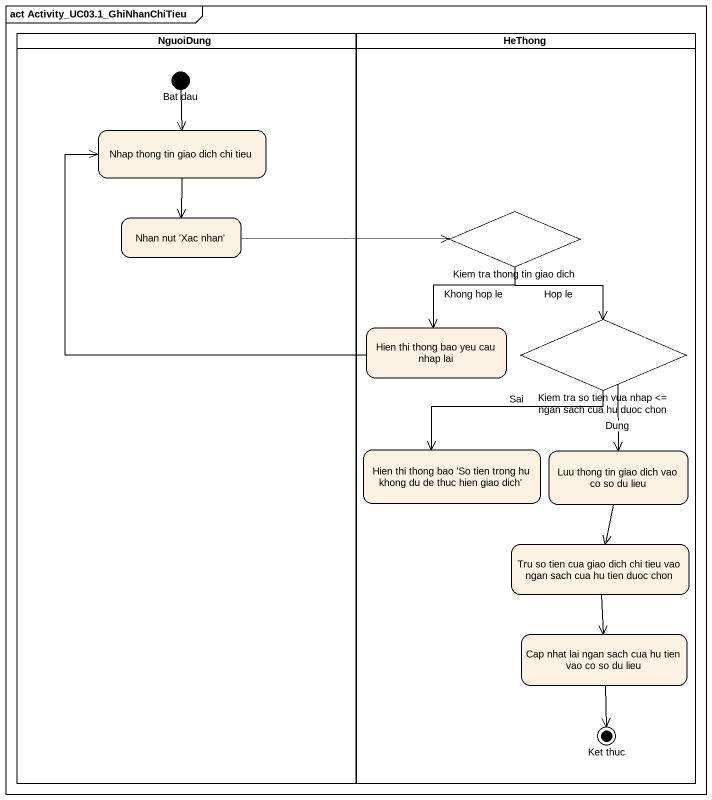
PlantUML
@startuml
mainframe act Activity_UC03.1_GhiNhanChiTieu
hide empty description
state NguoiDung <<partition>> {
  state "Bat dau" as Bat_dau <<start>>
  state "Nhap thong tin giao dich chi tieu" as Nhap_thong_tin_giao_dich
  state "Nhan nut 'Xac nhan'" as Nhan_nut_Xac_nhan
}
state HeThong <<partition>> {
  state "Kiem tra thong tin giao dich" as Kiem_tra_thong_tin_giao_dich <<choice>>
  state "Hien thi thong bao yeu cau nhap lai" as Hien_thi_thong_bao_yeu_cau
  state "Kiem tra so tien vua nhap <= ngan sach cua hu duoc chon" as Kiem_tra_so_tien_vua_nhap <<choice>>
  state "Hien thi thong bao 'So tien trong hu khong du de thuc hien giao dich'" as Hien_thi_thong_bao_So_tien
  state "Luu thong tin giao dich vao co so du lieu" as Luu_thong_tin_giao_dich_vao
  state "Tru so tien cua giao dich chi tieu vao ngan sach cua hu tien duoc chon" as Tru_so_tien_cua_giao_dich
  state "Cap nhat lai ngan sach cua hu tien vao co so du lieu" as Cap_nhat_lai_ngan_sach_cua
  state "Ket thuc" as Ket_thuc <<end>>
}
Bat_dau --> Nhap_thong_tin_giao_dich
Nhap_thong_tin_giao_dich --> Nhan_nut_Xac_nhan
Nhan_nut_Xac_nhan -right-> Kiem_tra_thong_tin_giao_dich
Kiem_tra_thong_tin_giao_dich --> Hien_thi_thong_bao_yeu_cau : Khong hop le
Kiem_tra_thong_tin_giao_dich --> Kiem_tra_so_tien_vua_nhap : Hop le
Hien_thi_thong_bao_yeu_cau -up-> Nhap_thong_tin_giao_dich
Kiem_tra_so_tien_vua_nhap --> Hien_thi_thong_bao_So_tien : Sai
Kiem_tra_so_tien_vua_nhap --> Luu_thong_tin_giao_dich_vao : Dung
Luu_thong_tin_giao_dich_vao --> Tru_so_tien_cua_giao_dich
Tru_so_tien_cua_giao_dich --> Cap_nhat_lai_ngan_sach_cua
Cap_nhat_lai_ngan_sach_cua --> Ket_thuc
@enduml
